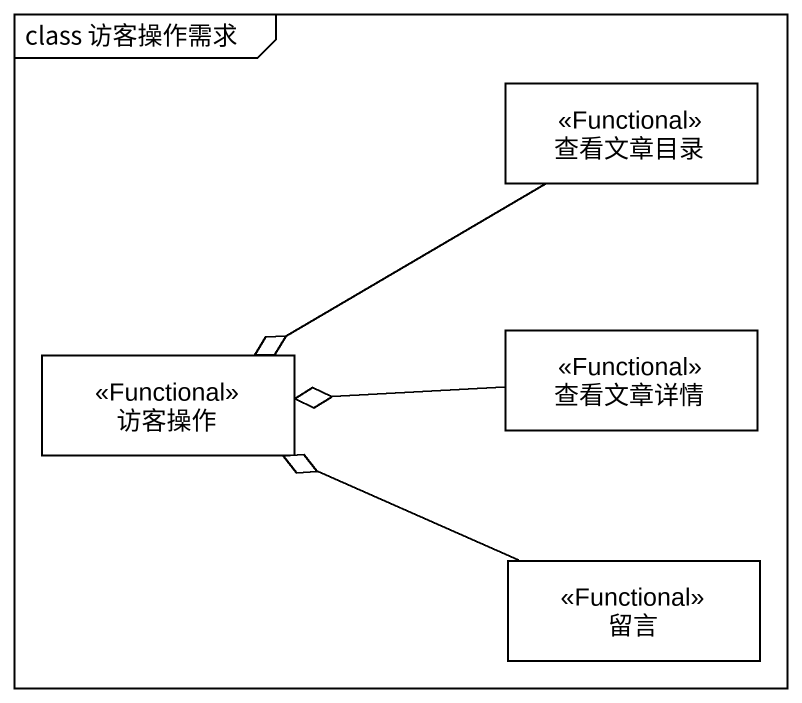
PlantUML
@startuml
mainframe class 访客操作需求
hide circle
hide empty members
class 查看文章目录 <<Functional>>
class 访客操作 <<Functional>>
class 查看文章详情 <<Functional>>
class 留言 <<Functional>>
查看文章目录 -left-o 访客操作
查看文章详情 -left-o 访客操作
留言 -left-o 访客操作
@enduml
